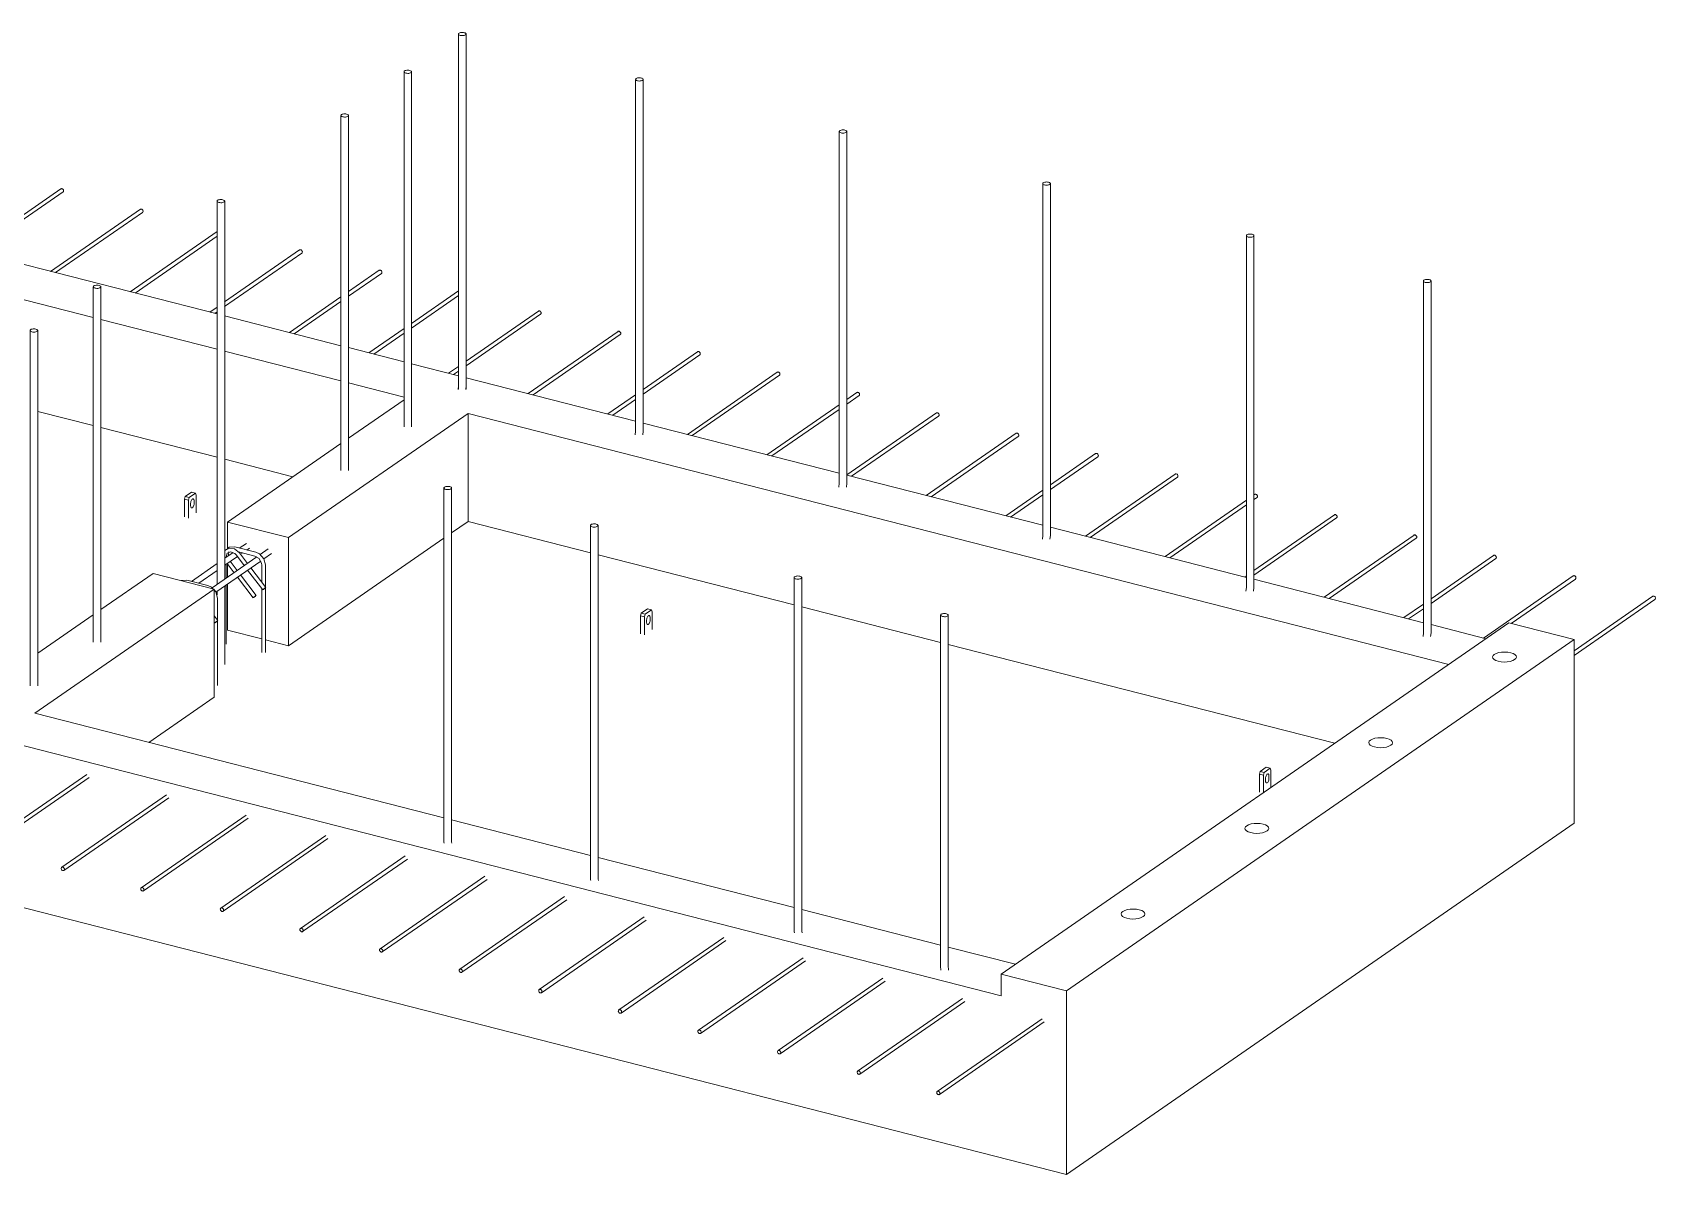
# Model space of a CAD drawing. Header units: millimetres. Extents: x 59546 to 97856, y 2513 to 30499.
# Drawn here: x 94450 to 97856, y 6634 to 9031 of the extents above; entities that cross this region are included whole.
import ezdxf

# ---------------------------------------------------------------- set-up
doc = ezdxf.new("R2010")
doc.units = ezdxf.units.MM
for name, color, linetype, lineweight in [('A-FLOR', 192, 'Continuous', 18), ('A-GENM', 13, 'Continuous', 18), ('S-RBAR', 171, 'Continuous', 18)]:
    doc.layers.add(name, color=color, linetype=linetype, lineweight=lineweight)

# ---------------------------------------------------------------- blocks, each defined once
blk = doc.blocks.new('Rebar Bar - Part 1871424790-V3-3D Ortho')
at = {"layer": 'S-RBAR'}
for p, q in [((-70121.2, 7473.5), (-70341.2, 7321.2)), ((-70336.7, 7314.7), (-70116.6, 7467))]:
    blk.add_line(p, q, dxfattribs=at)
for points in [[(-70341.4, 7321.1, 0), (-70341.9, 7320.5, 0), (-70342.3, 7319.7, 0), (-70342.4, 7318.8, 0)], [(-70342.4, 7318.8, 0), (-70342.3, 7317.9, 0), (-70341.9, 7316.9, 0), (-70341.4, 7316, 0), (-70340.7, 7315.2, 0), (-70339.9, 7314.7, 0), (-70339, 7314.3, 0), (-70338.1, 7314.2, 0), (-70337.3, 7314.4, 0), (-70336.6, 7314.8, 0), (-70336, 7315.4, 0), (-70335.7, 7316.2, 0), (-70335.6, 7317.1, 0)], [(-70335.6, 7317.1, 0), (-70335.7, 7318, 0), (-70336, 7319, 0), (-70336.6, 7319.9, 0), (-70337.3, 7320.7, 0), (-70338.1, 7321.2, 0), (-70339, 7321.6, 0), (-70339.9, 7321.7, 0), (-70340.7, 7321.5, 0), (-70341.4, 7321.1, 0)]]:
    blk.add_polyline3d(points, dxfattribs=at)
blk = doc.blocks.new('Rebar Bar - Part 1871424790-V1-3D Ortho')
at = {"layer": 'S-RBAR'}
for p, q in [((-72292.7, 8029.3), (-72512.7, 7877)), ((-72508.2, 7870.4), (-72288.1, 8022.7))]:
    blk.add_line(p, q, dxfattribs=at)
for points in [[(-72507, 7872.8, 0), (-72507.1, 7873.8, 0), (-72507.5, 7874.8, 0), (-72508, 7875.6, 0), (-72508.7, 7876.4, 0), (-72509.6, 7877, 0), (-72510.4, 7877.3, 0), (-72511.3, 7877.4, 0), (-72512.1, 7877.3, 0), (-72512.9, 7876.9, 0), (-72513.4, 7876.3, 0), (-72513.7, 7875.5, 0), (-72513.9, 7874.6, 0)], [(-72513.9, 7874.6, 0), (-72513.7, 7873.6, 0), (-72513.4, 7872.6, 0), (-72512.9, 7871.8, 0), (-72512.1, 7871, 0), (-72511.3, 7870.4, 0), (-72510.4, 7870.1, 0), (-72509.6, 7870, 0), (-72508.7, 7870.1, 0), (-72508, 7870.5, 0), (-72507.5, 7871.1, 0), (-72507.1, 7871.9, 0), (-72507, 7872.8, 0)]]:
    blk.add_polyline3d(points, dxfattribs=at)
blk = doc.blocks.new('Rebar Bar - Part 1871424790-V4-3D Ortho')
at = {"layer": 'S-RBAR'}
for p, q in [((-68283.7, 7003.3), (-68503.9, 6851)), ((-68499.3, 6844.4), (-68279.2, 6996.7))]:
    blk.add_line(p, q, dxfattribs=at)
for points in [[(-68498.2, 6846.8, 0), (-68498.3, 6847.8, 0), (-68498.6, 6848.8, 0), (-68499.2, 6849.7, 0), (-68499.9, 6850.4, 0), (-68500.7, 6851, 0), (-68501.6, 6851.3, 0), (-68502.5, 6851.4, 0), (-68503.3, 6851.3, 0), (-68504, 6850.9, 0), (-68504.5, 6850.3, 0), (-68504.9, 6849.5, 0), (-68505, 6848.6, 0)], [(-68505, 6848.6, 0), (-68504.9, 6847.6, 0), (-68504.5, 6846.7, 0), (-68504, 6845.8, 0), (-68503.3, 6845, 0), (-68502.5, 6844.4, 0), (-68501.6, 6844.1, 0), (-68500.7, 6844, 0), (-68499.9, 6844.1, 0), (-68499.2, 6844.5, 0), (-68498.6, 6845.1, 0), (-68498.3, 6845.9, 0), (-68498.2, 6846.8, 0)]]:
    blk.add_polyline3d(points, dxfattribs=at)
blk = doc.blocks.new('Rebar Bar - Part 2352736704-431004-3D Ortho')
at = {"layer": 'S-RBAR'}
for p, q in [((-69827, 7916.3), (-69812.3, 7896.9)), ((-69805.7, 7901.5), (-69820.4, 7920.9)), ((-69805.3, 7887.7), (-69772.3, 7844.3)), ((-69766, 7849.2), (-69798.7, 7892.3))]:
    blk.add_line(p, q, dxfattribs=at)
for points in [[(-69771.2, 7845.3, 0), (-69771.8, 7844.8, 0), (-69772.1, 7844.5, 0), (-69772.3, 7844.3, 0), (-69772.3, 7844.3, 0)], [(-69766, 7849.1, 0), (-69766, 7849.1, 0), (-69766.3, 7849, 0), (-69766.7, 7848.7, 0), (-69767.3, 7848.2, 0), (-69768.1, 7847.7, 0), (-69768.9, 7847.1, 0), (-69769.7, 7846.5, 0), (-69770.5, 7845.9, 0), (-69771.2, 7845.3, 0)], [(-69770.9, 7845.2, 0), (-69770.2, 7845.8, 0), (-69769.4, 7846.4, 0), (-69768.5, 7847, 0), (-69767.8, 7847.6, 0)]]:
    blk.add_polyline3d(points, dxfattribs=at)
blk = doc.blocks.new('Rebar Bar - Part 3575411732-431004-3D Ortho')
at = {"layer": 'S-RBAR'}
for points in [[(-69811, 7950.9, 0), (-69822.6, 7950.3, 0), (-69825.8, 7947.4, 0)], [(-69825, 7931.7, 0), (-69823.2, 7940, 0), (-69822.5, 7940.4, 0)]]:
    blk.add_polyline3d(points, dxfattribs=at)
blk = doc.blocks.new('Rebar Bar - Part 1070054846-431004-3D Ortho')
at = {"layer": 'S-RBAR'}
for p, q in [((-69766.6, 7939.6), (-69811, 7950.9)), ((-69803.3, 7940.7), (-69768.6, 7931.8))]:
    blk.add_line(p, q, dxfattribs=at)
blk = doc.blocks.new('Rebar Bar - Part 2227165887-431004-3D Ortho')
at = {"layer": 'S-RBAR'}
for points in [[(-69746.5, 7913.2, 0), (-69750, 7926, 0), (-69759.2, 7936.2, 0), (-69766.6, 7939.6, 0)], [(-69768.6, 7931.8, 0), (-69759.9, 7926.3, 0), (-69754.9, 7916.5, 0), (-69754.5, 7913.2, 0)]]:
    blk.add_polyline3d(points, dxfattribs=at)
blk = doc.blocks.new('Rebar Bar - Part 360578841-431004-3D Ortho')
at = {"layer": 'S-RBAR'}
for p, q in [((-69754.5, 7913.2), (-69754.5, 7877)), ((-69746.5, 7866.4), (-69746.5, 7913.2)), ((-69754.5, 7863.9), (-69754.5, 7729.6)), ((-69746.5, 7729.6), (-69746.5, 7865.4))]:
    blk.add_line(p, q, dxfattribs=at)
blk = doc.blocks.new('Rebar Bar - Part 360578841-V5-3D Ortho')
at = {"layer": 'S-RBAR'}
for p, q in [((-69829.3, 7928.8), (-69829.3, 7930.4)), ((-69829.3, 7885.2), (-69829.3, 7914.3)), ((-69829.3, 7746.9), (-69829.3, 7870.7))]:
    blk.add_line(p, q, dxfattribs=at)
blk = doc.blocks.new('Rebar Bar - Part 3575411732-V6-3D Ortho')
at = {"layer": 'S-RBAR'}
for points in [[(-69800.9, 7938.2, 0), (-69811.4, 7946.7, 0), (-69823.2, 7948.5, 0), (-69831.7, 7943.6, 0)], [(-69829.3, 7930.4, 0), (-69826.6, 7938.1, 0), (-69819.8, 7940.7, 0), (-69811, 7937.2, 0), (-69807.3, 7933.4, 0)]]:
    blk.add_polyline3d(points, dxfattribs=at)
blk = doc.blocks.new('Rebar Bar - Part 766981352-431004-3D Ortho')
at = {"layer": 'S-RBAR'}
for p, q in [((-69784.3, 7916.3), (-69800.9, 7938.2)), ((-69807.3, 7933.4), (-69790.9, 7911.7)), ((-69783.9, 7902.5), (-69752.3, 7860.9)), ((-69745.9, 7865.8), (-69777.3, 7907.1))]:
    blk.add_line(p, q, dxfattribs=at)
for points in [[(-69751.2, 7861.9, 0), (-69751.8, 7861.4, 0), (-69752.1, 7861.1, 0), (-69752.3, 7860.9, 0), (-69752.3, 7860.9, 0)], [(-69746, 7865.7, 0), (-69746, 7865.7, 0), (-69746.3, 7865.6, 0), (-69746.7, 7865.3, 0), (-69747.3, 7864.8, 0), (-69748.1, 7864.3, 0), (-69748.9, 7863.7, 0), (-69749.7, 7863.1, 0), (-69750.5, 7862.5, 0), (-69751.2, 7861.9, 0)], [(-69750.9, 7861.8, 0), (-69750.2, 7862.4, 0), (-69749.4, 7863, 0), (-69748.5, 7863.6, 0), (-69747.7, 7864.2, 0)]]:
    blk.add_polyline3d(points, dxfattribs=at)
blk = doc.blocks.new('Rebar Bar - Part 3575411732-V7-3D Ortho')
at = {"layer": 'S-RBAR'}
blk.add_line((-69911.6, 7881.3), (-69923.2, 7880.7), dxfattribs=at)
blk = doc.blocks.new('Rebar Bar - Part 1070054846-V8-3D Ortho')
at = {"layer": 'S-RBAR'}
blk.add_line((-69867.2, 7870), (-69911.6, 7881.3), dxfattribs=at)
blk = doc.blocks.new('Rebar Bar - Part 2227165887-V9-3D Ortho')
at = {"layer": 'S-RBAR'}
for points in [[(-69856.7, 7863.3, 0), (-69859.8, 7866.6, 0), (-69867.2, 7870, 0)], [(-69847.1, 7843.6, 0), (-69850.5, 7856.4, 0), (-69853.7, 7859.9, 0)]]:
    blk.add_polyline3d(points, dxfattribs=at)
blk = doc.blocks.new('Rebar Bar - Part 360578841-V10-3D Ortho')
at = {"layer": 'S-RBAR'}
for p, q in [((-69847.1, 7796.8), (-69847.1, 7843.6)), ((-69847.1, 7660), (-69847.1, 7795.8))]:
    blk.add_line(p, q, dxfattribs=at)
blk = doc.blocks.new('Rebar Bar - Part 766981352-V11-3D Ortho')
at = {"layer": 'S-RBAR'}
for p, q in [((-69846.5, 7796.2), (-69854, 7806)), ((-69854, 7792.7), (-69852.9, 7791.3))]:
    blk.add_line(p, q, dxfattribs=at)
for points in [[(-69851.8, 7792.3, 0), (-69852.3, 7791.8, 0), (-69852.7, 7791.5, 0), (-69852.9, 7791.3, 0), (-69852.9, 7791.3, 0)], [(-69846.5, 7796.1, 0), (-69846.6, 7796.1, 0), (-69846.8, 7796, 0), (-69847.3, 7795.7, 0), (-69847.9, 7795.2, 0), (-69848.6, 7794.7, 0), (-69849.5, 7794.1, 0), (-69850.3, 7793.5, 0), (-69851.1, 7792.9, 0), (-69851.8, 7792.3, 0)], [(-69851.5, 7792.2, 0), (-69850.8, 7792.8, 0), (-69849.9, 7793.4, 0), (-69849.1, 7794, 0), (-69848.3, 7794.6, 0)]]:
    blk.add_polyline3d(points, dxfattribs=at)
blk = doc.blocks.new('Rebar Bar - Part 3660531219-431004-3D Ortho')
at = {"layer": 'S-RBAR'}
for p, q in [((-70107.9, 8496.9), (-70107.9, 7751.4)), ((-70091.9, 7751.4), (-70091.9, 8496.9))]:
    blk.add_line(p, q, dxfattribs=at)
for points in [[(-70095.8, 8499.8, 0), (-70097.7, 8500.1, 0), (-70099.7, 8500.3, 0), (-70101.8, 8500.2, 0), (-70103.8, 8499.9, 0), (-70105.4, 8499.4, 0), (-70106.7, 8498.7, 0), (-70107.6, 8497.9, 0), (-70107.9, 8497, 0), (-70107.7, 8496.1, 0), (-70106.9, 8495.3, 0), (-70105.7, 8494.6, 0), (-70104.1, 8494, 0)], [(-70104.1, 8494, 0), (-70102.2, 8493.7, 0), (-70100.1, 8493.6, 0), (-70098, 8493.6, 0), (-70096.1, 8494, 0), (-70094.4, 8494.5, 0), (-70093.1, 8495.2, 0), (-70092.2, 8496, 0), (-70091.9, 8496.8, 0), (-70092.1, 8497.7, 0), (-70092.9, 8498.5, 0), (-70094.1, 8499.2, 0), (-70095.8, 8499.8, 0)]]:
    blk.add_polyline3d(points, dxfattribs=at)
blk = doc.blocks.new('Rebar Bar - Part 3635738315-431004-3D Ortho')
at = {"layer": 'S-RBAR'}
for p, q in [((-70240.4, 8405.2), (-70240.4, 7659.7)), ((-70224.4, 7659.7), (-70224.4, 8405.2))]:
    blk.add_line(p, q, dxfattribs=at)
for points in [[(-70228.3, 8408.1, 0), (-70230.2, 8408.5, 0), (-70232.2, 8408.6, 0), (-70234.3, 8408.5, 0), (-70236.2, 8408.2, 0), (-70237.9, 8407.7, 0), (-70239.2, 8407, 0), (-70240.1, 8406.2, 0), (-70240.4, 8405.3, 0), (-70240.2, 8404.4, 0), (-70239.4, 8403.6, 0), (-70238.2, 8402.9, 0), (-70236.6, 8402.3, 0)], [(-70236.6, 8402.3, 0), (-70234.7, 8402, 0), (-70232.6, 8401.9, 0), (-70230.5, 8402, 0), (-70228.6, 8402.3, 0), (-70226.9, 8402.8, 0), (-70225.6, 8403.5, 0), (-70224.7, 8404.3, 0), (-70224.4, 8405.1, 0), (-70224.6, 8406, 0), (-70225.4, 8406.8, 0), (-70226.6, 8407.5, 0), (-70228.3, 8408.1, 0)]]:
    blk.add_polyline3d(points, dxfattribs=at)
blk = doc.blocks.new('Rebar Bar - Part 3635738315-V12-3D Ortho')
at = {"layer": 'S-RBAR'}
for p, q in [((-69848.1, 8676.7), (-69848.1, 7872.1)), ((-69832.1, 7883.2), (-69832.1, 8676.7)), ((-69832.1, 7704.4), (-69832.1, 7868.8)), ((-69848.1, 7857.7), (-69848.1, 7850.2))]:
    blk.add_line(p, q, dxfattribs=at)
for points in [[(-69836, 8679.6, 0), (-69837.9, 8679.9, 0), (-69839.9, 8680.1, 0), (-69842, 8680, 0), (-69844, 8679.7, 0), (-69845.6, 8679.1, 0), (-69847, 8678.5, 0), (-69847.8, 8677.7, 0), (-69848.1, 8676.8, 0), (-69847.9, 8675.9, 0), (-69847.1, 8675.1, 0), (-69845.9, 8674.4, 0), (-69844.3, 8673.8, 0)], [(-69844.3, 8673.8, 0), (-69842.4, 8673.5, 0), (-69840.3, 8673.3, 0), (-69838.2, 8673.4, 0), (-69836.3, 8673.8, 0), (-69834.6, 8674.3, 0), (-69833.3, 8675, 0), (-69832.4, 8675.8, 0), (-69832.1, 8676.6, 0), (-69832.3, 8677.5, 0), (-69833.1, 8678.3, 0), (-69834.3, 8679, 0), (-69836, 8679.6, 0)]]:
    blk.add_polyline3d(points, dxfattribs=at)
blk = doc.blocks.new('Rebar Bar - Part 3660531219-V13-3D Ortho')
at = {"layer": 'S-RBAR'}
for p, q in [((-69341.5, 9027.3), (-69341.5, 8281.8)), ((-69325.5, 8281.8), (-69325.5, 9027.3))]:
    blk.add_line(p, q, dxfattribs=at)
for points in [[(-69329.4, 9030.2, 0), (-69331.3, 9030.6, 0), (-69333.3, 9030.7, 0), (-69335.4, 9030.6, 0), (-69337.4, 9030.3, 0), (-69339, 9029.8, 0), (-69340.3, 9029.1, 0), (-69341.2, 9028.3, 0), (-69341.5, 9027.4, 0), (-69341.3, 9026.5, 0), (-69340.5, 9025.7, 0), (-69339.3, 9025, 0), (-69337.7, 9024.4, 0)], [(-69326.7, 9025.6, 0), (-69325.8, 9026.4, 0), (-69325.5, 9027.2, 0), (-69325.7, 9028.1, 0), (-69326.5, 9028.9, 0), (-69327.7, 9029.7, 0), (-69329.4, 9030.2, 0)], [(-69337.7, 9024.4, 0), (-69335.8, 9024.1, 0), (-69333.7, 9024, 0), (-69331.6, 9024.1, 0), (-69329.7, 9024.4, 0), (-69328, 9024.9, 0), (-69326.7, 9025.6, 0)]]:
    blk.add_polyline3d(points, dxfattribs=at)
blk = doc.blocks.new('RR spread anchor face based - RR-SA-2_5-150-614724-3D Ortho')
at = {"layer": 'A-GENM'}
for p, q in [((-69916.4, 8051.3), (-69915.1, 8056.7)), ((-69916.4, 8013.8), (-69916.4, 8051.3)), ((-69907.8, 8049.1), (-69916.4, 8051.3)), ((-69915.1, 8056.7), (-69902.1, 8065.7)), ((-69906.5, 8054.6), (-69915.1, 8056.7)), ((-69906.5, 8054.6), (-69907.8, 8049.1)), ((-69907.8, 8049.1), (-69907.8, 8011.6)), ((-69893.5, 8063.6), (-69906.5, 8054.6)), ((-69903.7, 8037), (-69903.7, 8042.5)), ((-69893.5, 8063.6), (-69902.1, 8065.7)), ((-69896.4, 8047.5), (-69896.4, 8042.1)), ((-69892.2, 8059.9), (-69893.5, 8063.6)), ((-69892.2, 8022.4), (-69892.2, 8059.9))]:
    blk.add_line(p, q, dxfattribs=at)
for points in [[(-69903.7, 8042.5, 0), (-69903.5, 8044.2, 0), (-69903.2, 8046, 0), (-69902.6, 8047.7, 0), (-69901.8, 8049.2, 0), (-69901, 8050.5, 0), (-69900, 8051.3, 0), (-69899.1, 8051.8, 0), (-69898.2, 8051.8, 0), (-69897.5, 8051.3, 0), (-69896.9, 8050.4, 0), (-69896.5, 8049.1, 0), (-69896.4, 8047.5, 0)], [(-69896.4, 8042.1, 0), (-69896.5, 8040.3, 0), (-69896.9, 8038.6, 0), (-69897.5, 8036.8, 0), (-69898.2, 8035.3, 0), (-69899.1, 8034.1, 0), (-69900, 8033.2, 0), (-69901, 8032.8, 0), (-69901.8, 8032.8, 0), (-69902.6, 8033.3, 0), (-69903.2, 8034.2, 0), (-69903.5, 8035.5, 0), (-69903.7, 8037, 0)]]:
    blk.add_polyline3d(points, dxfattribs=at)
blk = doc.blocks.new('RR spread anchor face based - RR-SA-2_5-150-V15-3D Ortho')
at = {"layer": 'A-GENM'}
for p, q in [((-67660.7, 7474), (-67659.4, 7479.5)), ((-67660.7, 7436.5), (-67660.7, 7474)), ((-67652.2, 7471.8), (-67660.7, 7474)), ((-67659.4, 7479.5), (-67646.4, 7488.4)), ((-67650.9, 7477.3), (-67659.4, 7479.5)), ((-67650.9, 7477.3), (-67652.2, 7471.8)), ((-67652.2, 7471.8), (-67652.2, 7435.1)), ((-67637.9, 7486.3), (-67650.9, 7477.3)), ((-67648, 7459.7), (-67648, 7465.2)), ((-67637.9, 7486.3), (-67646.4, 7488.4)), ((-67640.7, 7470.2), (-67640.7, 7464.8)), ((-67636.6, 7482.6), (-67637.9, 7486.3)), ((-67636.6, 7445.9), (-67636.6, 7482.6))]:
    blk.add_line(p, q, dxfattribs=at)
for points in [[(-67648, 7465.2, 0), (-67647.9, 7466.9, 0), (-67647.5, 7468.7, 0), (-67646.9, 7470.4, 0), (-67646.2, 7471.9, 0), (-67645.3, 7473.2, 0), (-67644.4, 7474.1, 0), (-67643.4, 7474.5, 0), (-67642.5, 7474.5, 0), (-67641.8, 7474, 0), (-67641.2, 7473.1, 0), (-67640.8, 7471.8, 0), (-67640.7, 7470.2, 0)], [(-67640.7, 7464.8, 0), (-67640.8, 7463, 0), (-67641.2, 7461.3, 0), (-67641.8, 7459.5, 0), (-67642.5, 7458, 0), (-67643.4, 7456.8, 0), (-67644.4, 7455.9, 0), (-67645.3, 7455.5, 0), (-67646.2, 7455.5, 0), (-67646.9, 7456, 0), (-67647.5, 7456.9, 0), (-67647.9, 7458.2, 0), (-67648, 7459.7, 0)]]:
    blk.add_polyline3d(points, dxfattribs=at)
blk = doc.blocks.new('Rebar Bar - Part 4101040190-431004-3D Ortho')
at = {"layer": 'S-RBAR'}
for p, q in [((-69814.1, 7939.4), (-69832.1, 7927)), ((-69786.6, 7958.4), (-69801.4, 7948.3)), ((-69798.9, 7935.4), (-69794.3, 7938.6)), ((-69785.9, 7944.4), (-69779.8, 7948.6)), ((-69848.1, 7915.9), (-69901.9, 7878.7)), ((-69832.1, 7912.4), (-69805.4, 7930.9)), ((-69886.4, 7874.8), (-69848.1, 7901.3))]:
    blk.add_line(p, q, dxfattribs=at)
blk = doc.blocks.new('Rebar Bar - Part 4101040190-V16-3D Ortho')
at = {"layer": 'S-RBAR'}
for p, q in [((-69740.6, 7946.7), (-69757.7, 7934.9)), ((-69749.9, 7925.6), (-69733.8, 7936.8)), ((-69764.6, 7930.1), (-69858.2, 7865.3)), ((-69850.5, 7856), (-69756, 7921.4))]:
    blk.add_line(p, q, dxfattribs=at)
blk = doc.blocks.new('Rebar Bar - Part 1871424790-V22-3D Ortho')
at = {"layer": 'S-RBAR'}
for p, q in [((-70175.9, 8702.5), (-70308.1, 8611)), ((-70308.1, 8601.3), (-70171.4, 8695.9)), ((-70324.1, 8599.9), (-70364.5, 8572)), ((-70354.2, 8569.3), (-70324.1, 8590.2))]:
    blk.add_line(p, q, dxfattribs=at)
for points in [[(-70176.1, 8702.4, 0), (-70175.4, 8702.7, 0), (-70174.5, 8702.9, 0), (-70173.7, 8702.8, 0), (-70172.8, 8702.4, 0), (-70172, 8701.9, 0), (-70171.2, 8701.1, 0), (-70170.7, 8700.2, 0), (-70170.4, 8699.3, 0), (-70170.2, 8698.3, 0)], [(-70170.2, 8698.3, 0), (-70170.4, 8697.4, 0), (-70170.7, 8696.6, 0), (-70171.2, 8696, 0), (-70171.4, 8695.9, 0)]]:
    blk.add_polyline3d(points, dxfattribs=at)
blk = doc.blocks.new('Rebar Bar - Part 1871424790-V20-3D Ortho')
at = {"layer": 'S-RBAR'}
for p, q in [((-70677, 8830.7), (-70865.6, 8700.2)), ((-70855.3, 8697.6), (-70672.5, 8824.1))]:
    blk.add_line(p, q, dxfattribs=at)
for points in [[(-70677.2, 8830.6, 0), (-70676.5, 8831, 0), (-70675.7, 8831.1, 0), (-70674.8, 8831, 0), (-70673.9, 8830.7, 0), (-70673.1, 8830.1, 0), (-70672.4, 8829.4, 0), (-70671.8, 8828.5, 0), (-70671.5, 8827.5, 0), (-70671.3, 8826.5, 0)], [(-70671.3, 8826.5, 0), (-70671.5, 8825.6, 0), (-70671.8, 8824.8, 0), (-70672.4, 8824.2, 0), (-70672.5, 8824.1, 0)]]:
    blk.add_polyline3d(points, dxfattribs=at)
blk = doc.blocks.new('Rebar Bar - Part 1871424790-V23-3D Ortho')
at = {"layer": 'S-RBAR'}
for p, q in [((-69848.1, 8612.6), (-70030.4, 8486.5)), ((-70020.1, 8483.8), (-69848.1, 8602.9))]:
    blk.add_line(p, q, dxfattribs=at)
blk = doc.blocks.new('Rebar Bar - Part 1871424790-V24-3D Ortho')
at = {"layer": 'S-RBAR'}
for p, q in [((-69674.8, 8574.2), (-69832.2, 8465.3)), ((-69832.2, 8455.6), (-69670.3, 8567.6)), ((-69848.1, 8454.3), (-69863.4, 8443.7)), ((-69853.1, 8441.1), (-69848.1, 8444.5))]:
    blk.add_line(p, q, dxfattribs=at)
for points in [[(-69675, 8574.1, 0), (-69674.3, 8574.5, 0), (-69673.4, 8574.7, 0), (-69672.6, 8574.5, 0), (-69671.7, 8574.2, 0), (-69670.8, 8573.6, 0), (-69670.1, 8572.9, 0), (-69669.6, 8572, 0), (-69669.3, 8571, 0), (-69669.1, 8570, 0)], [(-69669.1, 8570, 0), (-69669.3, 8569.1, 0), (-69669.6, 8568.3, 0), (-69670.1, 8567.7, 0), (-69670.3, 8567.6, 0)]]:
    blk.add_polyline3d(points, dxfattribs=at)
blk = doc.blocks.new('Rebar Bar - Part 1871424790-V25-3D Ortho')
at = {"layer": 'S-RBAR'}
for p, q in [((-69507.8, 8531.5), (-69572.5, 8486.7)), ((-69572.5, 8477), (-69503.2, 8524.9)), ((-69588.1, 8475.9), (-69696.3, 8401)), ((-69686.1, 8398.3), (-69588.1, 8466.1))]:
    blk.add_line(p, q, dxfattribs=at)
for points in [[(-69507.9, 8531.4, 0), (-69507.2, 8531.7, 0), (-69506.4, 8531.9, 0), (-69505.5, 8531.8, 0), (-69504.6, 8531.4, 0), (-69503.8, 8530.9, 0), (-69503.1, 8530.1, 0), (-69502.6, 8529.2, 0), (-69502.2, 8528.3, 0), (-69502.1, 8527.3, 0)], [(-69502.1, 8527.3, 0), (-69502.2, 8526.4, 0), (-69502.6, 8525.6, 0), (-69503.1, 8525, 0), (-69503.2, 8524.9, 0)]]:
    blk.add_polyline3d(points, dxfattribs=at)
blk = doc.blocks.new('Rebar Bar - Part 1871424790-V26-3D Ortho')
at = {"layer": 'S-RBAR'}
for p, q in [((-69341.4, 8488.2), (-69439.8, 8420.1)), ((-69439.8, 8410.4), (-69341.5, 8478.5)), ((-69455.6, 8409.2), (-69529.3, 8358.2)), ((-69519, 8355.6), (-69455.6, 8399.5))]:
    blk.add_line(p, q, dxfattribs=at)
blk = doc.blocks.new('Rebar Bar - Part 1871424790-V27-3D Ortho')
at = {"layer": 'S-RBAR'}
for p, q in [((-69173.7, 8446), (-69325.5, 8340.9)), ((-69325.5, 8331.2), (-69169.2, 8439.4)), ((-69341.5, 8329.8), (-69362.3, 8315.5)), ((-69352, 8312.8), (-69341.5, 8320.1))]:
    blk.add_line(p, q, dxfattribs=at)
for points in [[(-69173.9, 8445.9, 0), (-69173.2, 8446.2, 0), (-69172.3, 8446.4, 0), (-69171.4, 8446.3, 0), (-69170.6, 8445.9, 0), (-69169.7, 8445.4, 0), (-69169, 8444.6, 0), (-69168.5, 8443.7, 0), (-69168.1, 8442.8, 0), (-69168, 8441.8, 0)], [(-69168, 8441.8, 0), (-69168.1, 8440.9, 0), (-69168.5, 8440.1, 0), (-69169, 8439.5, 0), (-69169.2, 8439.4, 0)]]:
    blk.add_polyline3d(points, dxfattribs=at)
blk = doc.blocks.new('Rebar Bar - Part 1871424790-V28-3D Ortho')
at = {"layer": 'S-RBAR'}
for p, q in [((-68839.7, 8360.5), (-68953.8, 8281.4)), ((-68953.8, 8271.7), (-68835.1, 8353.9)), ((-68969.8, 8270.4), (-69028.2, 8230)), ((-69017.9, 8227.3), (-68969.8, 8260.6))]:
    blk.add_line(p, q, dxfattribs=at)
for points in [[(-68839.8, 8360.4, 0), (-68839.1, 8360.8, 0), (-68838.3, 8360.9, 0), (-68837.4, 8360.8, 0), (-68836.5, 8360.4, 0), (-68835.7, 8359.9, 0), (-68835, 8359.1, 0), (-68834.4, 8358.2, 0), (-68834.1, 8357.3, 0), (-68834, 8356.3, 0)], [(-68834, 8356.3, 0), (-68834.1, 8355.4, 0), (-68834.4, 8354.6, 0), (-68835, 8354, 0), (-68835.1, 8353.9, 0)]]:
    blk.add_polyline3d(points, dxfattribs=at)
blk = doc.blocks.new('Rebar Bar - Part 1871424790-V29-3D Ortho')
at = {"layer": 'S-RBAR'}
for p, q in [((-68542.6, 8249.4), (-68694.1, 8144.5)), ((-68505.6, 8275), (-68526.6, 8260.4)), ((-68526.6, 8250.7), (-68501, 8268.4)), ((-68683.9, 8141.8), (-68542.6, 8239.6))]:
    blk.add_line(p, q, dxfattribs=at)
for points in [[(-68505.7, 8274.9, 0), (-68505, 8275.3, 0), (-68504.2, 8275.4, 0), (-68503.3, 8275.3, 0), (-68502.4, 8275, 0), (-68501.6, 8274.4, 0), (-68500.9, 8273.6, 0), (-68500.3, 8272.7, 0), (-68500, 8271.8, 0), (-68499.9, 8270.8, 0)], [(-68499.9, 8270.8, 0), (-68500, 8269.9, 0), (-68500.3, 8269.1, 0), (-68500.9, 8268.5, 0), (-68501, 8268.4, 0)]]:
    blk.add_polyline3d(points, dxfattribs=at)
blk = doc.blocks.new('Rebar Bar - Part 1871424790-V30-3D Ortho')
at = {"layer": 'S-RBAR'}
for p, q in [((-68338.5, 8232.2), (-68526.6, 8102)), ((-68516.8, 8099.1), (-68334, 8225.6))]:
    blk.add_line(p, q, dxfattribs=at)
for points in [[(-68338.7, 8232.1, 0), (-68338, 8232.5, 0), (-68337.2, 8232.7, 0), (-68336.3, 8232.6, 0), (-68335.4, 8232.2, 0), (-68334.6, 8231.6, 0), (-68333.9, 8230.9, 0), (-68333.3, 8230, 0), (-68333, 8229, 0), (-68332.9, 8228, 0)], [(-68332.9, 8228, 0), (-68333, 8227.1, 0), (-68333.3, 8226.4, 0), (-68333.9, 8225.7, 0), (-68334, 8225.6, 0)]]:
    blk.add_polyline3d(points, dxfattribs=at)
blk = doc.blocks.new('Rebar Bar - Part 1871424790-V31-3D Ortho')
at = {"layer": 'S-RBAR'}
for p, q in [((-68004.5, 8146.7), (-68099.4, 8081)), ((-68099.4, 8071.3), (-67999.9, 8140.1)), ((-68115.4, 8070), (-68193, 8016.2)), ((-68182.8, 8013.6), (-68115.4, 8060.2))]:
    blk.add_line(p, q, dxfattribs=at)
for points in [[(-68004.6, 8146.6, 0), (-68003.9, 8147, 0), (-68003.1, 8147.2, 0), (-68002.2, 8147.1, 0), (-68001.3, 8146.7, 0), (-68000.5, 8146.1, 0), (-67999.8, 8145.4, 0), (-67999.2, 8144.5, 0), (-67998.9, 8143.5, 0), (-67998.8, 8142.5, 0)], [(-67998.8, 8142.5, 0), (-67998.9, 8141.6, 0), (-67999.2, 8140.9, 0), (-67999.8, 8140.2, 0), (-67999.9, 8140.1, 0)]]:
    blk.add_polyline3d(points, dxfattribs=at)
blk = doc.blocks.new('Rebar Bar - Part 1871424790-V32-3D Ortho')
at = {"layer": 'S-RBAR'}
for p, q in [((-67688.2, 8048.9), (-67858.9, 7930.7)), ((-67848.7, 7928.1), (-67688.2, 8039.2)), ((-67670.4, 8061.2), (-67672.2, 8060)), ((-67672.2, 8050.2), (-67665.8, 8054.6))]:
    blk.add_line(p, q, dxfattribs=at)
for points in [[(-67670.5, 8061.1, 0), (-67669.8, 8061.5, 0), (-67669, 8061.7, 0), (-67668.1, 8061.6, 0), (-67667.2, 8061.2, 0), (-67666.4, 8060.6, 0), (-67665.7, 8059.9, 0), (-67665.2, 8059, 0), (-67664.8, 8058, 0), (-67664.7, 8057, 0)], [(-67664.7, 8057, 0), (-67664.8, 8056.1, 0), (-67665.2, 8055.4, 0), (-67665.7, 8054.7, 0), (-67665.8, 8054.6, 0)]]:
    blk.add_polyline3d(points, dxfattribs=at)
blk = doc.blocks.new('Rebar Bar - Part 1871424790-V33-3D Ortho')
at = {"layer": 'S-RBAR'}
for p, q in [((-67503.4, 8018.5), (-67672.2, 7901.6)), ((-67672.2, 7891.9), (-67498.8, 8011.9)), ((-67688.2, 7890.5), (-67691.9, 7888))]:
    blk.add_line(p, q, dxfattribs=at)
for points in [[(-67503.5, 8018.4, 0), (-67502.8, 8018.8, 0), (-67502, 8018.9, 0), (-67501.1, 8018.8, 0), (-67500.2, 8018.5, 0), (-67499.4, 8017.9, 0), (-67498.7, 8017.1, 0), (-67498.1, 8016.2, 0), (-67497.8, 8015.3, 0), (-67497.7, 8014.3, 0)], [(-67497.7, 8014.3, 0), (-67497.8, 8013.4, 0), (-67498.1, 8012.6, 0), (-67498.7, 8012, 0), (-67498.8, 8011.9, 0)]]:
    blk.add_polyline3d(points, dxfattribs=at)
blk = doc.blocks.new('Rebar Bar - Part 1871424790-V34-3D Ortho')
at = {"layer": 'S-RBAR'}
for p, q in [((-67169.3, 7933), (-67300.5, 7842.1)), ((-67300.5, 7832.4), (-67164.7, 7926.4)), ((-67316.5, 7831.1), (-67357.8, 7802.5)), ((-67347.6, 7799.9), (-67316.5, 7821.3))]:
    blk.add_line(p, q, dxfattribs=at)
for points in [[(-67169.4, 7932.9, 0), (-67168.7, 7933.3, 0), (-67167.9, 7933.4, 0), (-67167, 7933.3, 0), (-67166.1, 7933, 0), (-67165.3, 7932.4, 0), (-67164.6, 7931.6, 0), (-67164.1, 7930.7, 0), (-67163.7, 7929.8, 0), (-67163.6, 7928.8, 0)], [(-67163.6, 7928.8, 0), (-67163.7, 7927.9, 0), (-67164.1, 7927.1, 0), (-67164.6, 7926.5, 0), (-67164.7, 7926.4, 0)]]:
    blk.add_polyline3d(points, dxfattribs=at)
blk = doc.blocks.new('Rebar Bar - Part 1871424790-V35-3D Ortho')
at = {"layer": 'S-RBAR'}
for p, q in [((-67002.3, 7890.2), (-67190.8, 7759.7)), ((-67132.7, 7790.2), (-66997.7, 7883.6))]:
    blk.add_line(p, q, dxfattribs=at)
for points in [[(-67002.4, 7890.1, 0), (-67001.7, 7890.5, 0), (-67000.9, 7890.7, 0), (-67000, 7890.6, 0), (-66999.1, 7890.2, 0), (-66998.3, 7889.6, 0), (-66997.6, 7888.9, 0), (-66997, 7888, 0), (-66996.7, 7887, 0), (-66996.6, 7886.1, 0)], [(-66996.6, 7886.1, 0), (-66996.7, 7885.1, 0), (-66997, 7884.4, 0), (-66997.6, 7883.7, 0), (-66997.7, 7883.6, 0)]]:
    blk.add_polyline3d(points, dxfattribs=at)
blk = doc.blocks.new('Rebar Bar - Part 1871424790-V36-3D Ortho')
at = {"layer": 'S-RBAR'}
for p, q in [((-66835.2, 7847.5), (-67000.6, 7733)), ((-67000.6, 7723.3), (-66830.7, 7840.9))]:
    blk.add_line(p, q, dxfattribs=at)
for points in [[(-66835.4, 7847.4, 0), (-66834.7, 7847.8, 0), (-66833.8, 7847.9, 0), (-66832.9, 7847.8, 0), (-66832.1, 7847.5, 0), (-66831.2, 7846.9, 0), (-66830.5, 7846.1, 0), (-66830, 7845.2, 0), (-66829.6, 7844.3, 0), (-66829.5, 7843.3, 0)], [(-66829.5, 7843.3, 0), (-66829.6, 7842.4, 0), (-66830, 7841.6, 0), (-66830.5, 7841, 0), (-66830.7, 7840.9, 0)]]:
    blk.add_polyline3d(points, dxfattribs=at)
blk = doc.blocks.new('Rebar Bar - Part 3681399347-V44-3D Ortho')
at = {"layer": 'S-RBAR'}
for p, q in [((-72294.2, 8822.5), (-72294.2, 8084.2)), ((-72278.2, 8084.2), (-72278.2, 8822.5))]:
    blk.add_line(p, q, dxfattribs=at)
for points in [[(-72282.1, 8825.4, 0), (-72284, 8825.7, 0), (-72286.1, 8825.9, 0), (-72288.1, 8825.8, 0), (-72290.1, 8825.5, 0), (-72291.8, 8824.9, 0), (-72293.1, 8824.3, 0), (-72293.9, 8823.5, 0), (-72294.2, 8822.6, 0), (-72294, 8821.7, 0), (-72293.3, 8820.9, 0), (-72292, 8820.2, 0), (-72290.4, 8819.6, 0)], [(-72290.4, 8819.6, 0), (-72288.5, 8819.3, 0), (-72286.4, 8819.1, 0), (-72284.3, 8819.2, 0), (-72282.4, 8819.6, 0), (-72280.7, 8820.1, 0), (-72279.4, 8820.8, 0), (-72278.6, 8821.6, 0), (-72278.2, 8822.4, 0), (-72278.5, 8823.3, 0), (-72279.2, 8824.1, 0), (-72280.4, 8824.8, 0), (-72282.1, 8825.4, 0)]]:
    blk.add_polyline3d(points, dxfattribs=at)
blk = doc.blocks.new('Rebar Bar - Part 878712912-431004-3D Ortho')
at = {"layer": 'S-RBAR'}
for points in [[(-71964.6, 7992.8, 0), (-71965.1, 7994.7, 0), (-71965.3, 8000, 0)], [(-71948.5, 7993, 0), (-71949.1, 7995.9, 0), (-71949.3, 8000, 0)]]:
    blk.add_polyline3d(points, dxfattribs=at)
blk = doc.blocks.new('Rebar Bar - Part 3681399347-V47-3D Ortho')
at = {"layer": 'S-RBAR'}
for p, q in [((-69064.5, 7995.9), (-69064.5, 7257.6)), ((-69048.5, 7257.6), (-69048.5, 7995.9))]:
    blk.add_line(p, q, dxfattribs=at)
for points in [[(-69052.4, 7998.8, 0), (-69054.3, 7999.2, 0), (-69056.3, 7999.3, 0), (-69058.4, 7999.2, 0), (-69060.4, 7998.9, 0), (-69062.1, 7998.4, 0), (-69063.4, 7997.7, 0), (-69064.2, 7996.9, 0), (-69064.5, 7996, 0), (-69064.3, 7995.1, 0), (-69063.5, 7994.3, 0), (-69062.3, 7993.6, 0), (-69060.7, 7993.1, 0)], [(-69060.7, 7993.1, 0), (-69058.8, 7992.7, 0), (-69056.7, 7992.6, 0), (-69054.6, 7992.7, 0), (-69052.7, 7993, 0), (-69051, 7993.5, 0), (-69049.7, 7994.2, 0), (-69048.8, 7995, 0), (-69048.5, 7995.9, 0), (-69048.8, 7996.7, 0), (-69049.5, 7997.5, 0), (-69050.7, 7998.3, 0), (-69052.4, 7998.8, 0)]]:
    blk.add_polyline3d(points, dxfattribs=at)
blk = doc.blocks.new('Rebar Bar - Part 878712912-V48-3D Ortho')
at = {"layer": 'S-RBAR'}
for points in [[(-69064, 7250.8, 0), (-69064.3, 7252.3, 0), (-69064.5, 7257.6, 0)], [(-69047.7, 7250.6, 0), (-69048.4, 7253.5, 0), (-69048.5, 7257.6, 0)]]:
    blk.add_polyline3d(points, dxfattribs=at)
blk = doc.blocks.new('Rebar Bar - Part 878712912-V49-3D Ortho')
at = {"layer": 'S-RBAR'}
for p, q in [((-67316.5, 7770.8), (-67317.5, 7762.7)), ((-67300.5, 7770.8), (-67301.5, 7762.9))]:
    blk.add_line(p, q, dxfattribs=at)
blk = doc.blocks.new('Rebar Bar - Part 878712912-V50-3D Ortho')
at = {"layer": 'S-RBAR'}
for p, q in [((-67688.2, 7865.9), (-67689.2, 7857.9)), ((-67672.2, 7865.9), (-67673.1, 7858))]:
    blk.add_line(p, q, dxfattribs=at)
blk = doc.blocks.new('Rebar Bar - Part 878712912-V51-3D Ortho')
at = {"layer": 'S-RBAR'}
for p, q in [((-68115.4, 7975.2), (-68116.3, 7967.5)), ((-68099.4, 7975.2), (-68100.3, 7967.5))]:
    blk.add_line(p, q, dxfattribs=at)
blk = doc.blocks.new('Rebar Bar - Part 878712912-V52-3D Ortho')
at = {"layer": 'S-RBAR'}
for p, q in [((-68542.6, 8084.6), (-68543.6, 8076.5)), ((-68526.6, 8084.6), (-68527.5, 8076.7))]:
    blk.add_line(p, q, dxfattribs=at)
blk = doc.blocks.new('Rebar Bar - Part 3681399347-V53-3D Ortho')
at = {"layer": 'S-RBAR'}
for p, q in [((-69341.5, 9027.3), (-69341.5, 8289)), ((-69325.5, 8289), (-69325.5, 9027.3))]:
    blk.add_line(p, q, dxfattribs=at)
for points in [[(-69329.4, 9030.2, 0), (-69331.3, 9030.6, 0), (-69333.3, 9030.7, 0), (-69335.4, 9030.6, 0), (-69337.4, 9030.3, 0), (-69339, 9029.8, 0), (-69340.3, 9029.1, 0), (-69341.2, 9028.3, 0), (-69341.5, 9027.4, 0), (-69341.3, 9026.5, 0), (-69340.5, 9025.7, 0), (-69339.3, 9025, 0), (-69337.7, 9024.4, 0)], [(-69337.7, 9024.4, 0), (-69335.8, 9024.1, 0), (-69333.7, 9024, 0), (-69331.6, 9024.1, 0), (-69329.7, 9024.4, 0), (-69328, 9024.9, 0), (-69326.7, 9025.6, 0), (-69325.8, 9026.4, 0)], [(-69325.8, 9026.4, 0), (-69325.5, 9027.2, 0), (-69325.7, 9028.1, 0), (-69326.5, 9028.9, 0), (-69327.7, 9029.7, 0), (-69329.4, 9030.2, 0)]]:
    blk.add_polyline3d(points, dxfattribs=at)
blk = doc.blocks.new('Rebar Bar - Part 878712912-V54-3D Ortho')
at = {"layer": 'S-RBAR'}
for p, q in [((-69341.5, 8289), (-69342.5, 8281)), ((-69325.5, 8289), (-69326.4, 8281.1))]:
    blk.add_line(p, q, dxfattribs=at)

msp = doc.modelspace()

# ---------------------------------------------------------------- linework, layer by layer
at = {"layer": 'A-FLOR'}
for p, q in [((93292.04965, 8761.40317), (94577.49364, 8432.41874)), ((94837.28561, 8439.81528), (94377.30926, 8557.53729)), ((94593.46716, 8428.33063), (94837.28561, 8365.93003)), ((95097.30298, 8373.26888), (94853.20294, 8435.74155)), ((94853.17885, 8361.86247), (95097.30298, 8299.38364)), ((95229.65688, 8339.39547), (95113.07344, 8369.23274)), ((95343.90215, 8310.15661), (95245.56735, 8335.32349)), ((95113.07344, 8295.34749), (95229.63987, 8265.51458)), ((95715.57459, 8215.03427), (95359.89157, 8306.06443)), ((95229.63851, 8259.62281), (95113.07344, 8178.95108)), ((94577.49364, 8205.63733), (94460.94027, 8235.4669)), ((94987.31834, 7970.42006), (95364.01671, 8231.12344)), ((95364.01671, 8231.12344), (97422.31662, 7704.34155)), ((95364.01671, 8004.34203), (95364.01671, 8231.12344)), ((96142.7843, 8105.69824), (95731.56401, 8210.94209)), ((94837.511, 8139.09094), (94593.39324, 8201.56814)), ((95097.1446, 8167.92713), (94859.15543, 8003.22087)), ((92176.67724, 8110.98132), (96482.95103, 7008.87417)), ((94996.63421, 8098.36644), (94853.28147, 8135.05479)), ((96569.994, 7996.36222), (96158.77372, 8101.60606)), ((95364.01671, 8004.34203), (95329.24441, 7980.277)), ((95620.88032, 7938.60277), (95364.01671, 8004.34203)), ((94859.15543, 8003.22087), (94987.31834, 7970.42006)), ((94859.15543, 7947.88753), (94859.15543, 8003.22087)), ((94987.31834, 7970.42006), (94987.31834, 7743.63865)), ((96997.2037, 7887.02619), (96585.98342, 7992.27003)), ((95313.28933, 7969.2349), (94987.31834, 7743.63865)), ((94859.15543, 7887.25239), (94859.15543, 7915.40668)), ((96048.09002, 7829.26675), (95636.84965, 7934.51573)), ((94703.28025, 7895.3436), (94593.48949, 7819.36021)), ((94831.44316, 7862.5428), (94703.28025, 7895.3436)), ((94859.15543, 7776.43945), (94859.15543, 7872.82372)), ((97368.87614, 7791.90385), (97013.19312, 7882.93401)), ((94454.74479, 7601.83941), (94831.44316, 7862.5428)), ((94831.44316, 7635.76138), (94831.44316, 7862.5428)), ((94577.56065, 7808.33626), (94460.99559, 7727.66454)), ((96355.68101, 7750.54481), (96064.05935, 7825.17971)), ((96619.65814, 6633.71453), (92176.67724, 7770.8092)), ((94931.0005, 7758.0521), (94859.15543, 7776.43945)), ((97548.09813, 7791.39174), (96482.95103, 7054.23046)), ((97500.25421, 7758.28018), (97384.86556, 7787.81167)), ((97684.80524, 7756.40421), (97548.09813, 7791.39174)), ((94987.31834, 7743.63865), (94938.7259, 7756.07494)), ((97183.09704, 7538.78375), (96371.65033, 7746.45777)), ((96619.65814, 7019.24293), (97684.80524, 7756.40421)), ((97684.80524, 7370.87581), (97684.80524, 7756.40421)), ((94831.44316, 7635.76138), (94693.96438, 7540.61581)), ((95313.30329, 7382.10804), (94454.74479, 7601.83941)), ((95620.89428, 7303.3861), (95329.28519, 7378.01779)), ((97684.80524, 7370.87581), (96619.65814, 6633.71453)), ((96048.10398, 7194.05008), (95636.87617, 7299.29585)), ((96355.69497, 7115.32814), (96064.08587, 7189.95982)), ((96513.04471, 7075.05753), (96371.67686, 7111.23788)), ((96482.95103, 7054.23046), (96619.65814, 7019.24293)), ((96482.95103, 7008.87417), (96482.95103, 7054.23046)), ((96619.65814, 7019.24293), (96619.65814, 6747.10523)), ((96619.65814, 6747.10523), (96619.65814, 6633.71453))]:
    msp.add_line(p, q, dxfattribs=at)
for points in [[(97560.25083, 7714.39625, 0), (97556.16104, 7712.2558, 0), (97550.89427, 7710.63378, 0), (97544.80946, 7709.64071, 0), (97538.32127, 7709.34428, 0), (97531.87186, 7709.76469, 0), (97525.90075, 7710.87328, 0), (97520.81486, 7712.59451, 0), (97516.96078, 7714.81108, 0), (97514.60117, 7717.37194, 0), (97513.89683, 7720.10255, 0), (97514.89575, 7722.81685, 0), (97517.52986, 7725.32985, 0)], [(97517.52986, 7725.32985, 0), (97521.61966, 7727.4703, 0), (97526.88642, 7729.09233, 0), (97532.97124, 7730.08539, 0), (97539.45943, 7730.38182, 0), (97545.90884, 7729.96142, 0), (97551.87995, 7728.85282, 0), (97556.96584, 7727.13159, 0), (97560.81991, 7724.91502, 0), (97563.17953, 7722.35417, 0), (97563.88387, 7719.62355, 0), (97562.88495, 7716.90925, 0), (97560.25083, 7714.39625, 0)], [(97300.45886, 7534.60081, 0), (97296.36906, 7532.46037, 0), (97291.1023, 7530.83834, 0), (97285.01748, 7529.84528, 0), (97278.52929, 7529.54884, 0), (97272.07988, 7529.96925, 0), (97266.10877, 7531.07784, 0), (97261.02288, 7532.79908, 0), (97257.16881, 7535.01565, 0), (97254.8092, 7537.5765, 0), (97254.10485, 7540.30712, 0), (97255.10377, 7543.02142, 0), (97257.73789, 7545.53442, 0)], [(97257.73789, 7545.53442, 0), (97261.82768, 7547.67486, 0), (97267.09445, 7549.29689, 0), (97273.17926, 7550.28996, 0), (97279.66745, 7550.58639, 0), (97286.11686, 7550.16598, 0), (97292.08797, 7549.05739, 0), (97297.17386, 7547.33616, 0), (97301.02794, 7545.11959, 0), (97303.38755, 7542.55873, 0), (97304.0919, 7539.82811, 0), (97303.09297, 7537.11382, 0), (97300.45886, 7534.60081, 0)], [(97040.66688, 7354.80538, 0), (97036.57709, 7352.66493, 0), (97031.31032, 7351.04291, 0), (97025.22551, 7350.04984, 0), (97018.73732, 7349.75341, 0), (97012.28791, 7350.17382, 0), (97006.3168, 7351.28241, 0), (97001.23091, 7353.00364, 0), (96997.37683, 7355.22021, 0), (96995.01722, 7357.78106, 0), (96994.31288, 7360.51168, 0), (96995.3118, 7363.22598, 0), (96997.94591, 7365.73898, 0)], [(96997.94591, 7365.73898, 0), (97002.03571, 7367.87943, 0), (97007.30247, 7369.50146, 0), (97013.38729, 7370.49452, 0), (97019.87548, 7370.79095, 0), (97026.32489, 7370.37055, 0), (97032.296, 7369.26195, 0), (97037.38189, 7367.54072, 0), (97041.23596, 7365.32415, 0), (97043.59558, 7362.7633, 0), (97044.29992, 7360.03268, 0), (97043.301, 7357.31838, 0), (97040.66688, 7354.80538, 0)], [(96738.15394, 7185.94355, 0), (96742.24373, 7188.08399, 0), (96747.5105, 7189.70602, 0), (96753.59531, 7190.69909, 0), (96760.0835, 7190.99552, 0), (96766.53291, 7190.57511, 0), (96772.50402, 7189.46652, 0), (96777.58991, 7187.74529, 0), (96781.44399, 7185.52872, 0), (96783.8036, 7182.96786, 0), (96784.51304, 7180.56565, 0)], [(96780.87491, 7175.00994, 0), (96776.78511, 7172.8695, 0), (96771.51835, 7171.24747, 0), (96765.43353, 7170.2544, 0), (96758.94534, 7169.95797, 0), (96752.49593, 7170.37838, 0), (96746.52482, 7171.48697, 0), (96741.43893, 7173.2082, 0), (96737.58486, 7175.42478, 0), (96735.22525, 7177.98563, 0), (96734.5209, 7180.71625, 0), (96735.51982, 7183.43055, 0), (96738.15394, 7185.94355, 0)], [(96784.51415, 7180.47468, 0), (96784.50795, 7180.23724, 0), (96783.50902, 7177.52294, 0), (96780.87491, 7175.00994, 0)]]:
    msp.add_polyline3d(points, dxfattribs=at)

# ---------------------------------------------------------------- block references
at = {"layer": 'A-GENM'}
for name, p in [('RR spread anchor face based - RR-SA-2_5-150-614724-3D Ortho', (164685.4055, 0)), ('RR spread anchor face based - RR-SA-2_5-150-614724-3D Ortho', (165642.35523, -244.9127)), ('RR spread anchor face based - RR-SA-2_5-150-V15-3D Ortho', (164685.4055, 0))]:
    msp.add_blockref(name, p, dxfattribs=at)
at = {"layer": 'S-RBAR'}
for name, p in [('Rebar Bar - Part 3660531219-V13-3D Ortho', (164685.4055, 0)), ('Rebar Bar - Part 3681399347-V53-3D Ortho', (164685.4055, 0)), ('Rebar Bar - Part 3660531219-431004-3D Ortho', (165337.48335, 451.28654)), ('Rebar Bar - Part 3681399347-V44-3D Ortho', (168009.79869, 109.6943)), ('Rebar Bar - Part 3660531219-431004-3D Ortho', (165204.98945, 359.59087)), ('Rebar Bar - Part 3681399347-V44-3D Ortho', (168437.00839, 0.35827)), ('Rebar Bar - Part 1871424790-V22-3D Ortho', (164685.4055, 0)), ('Rebar Bar - Part 3681399347-V44-3D Ortho', (168864.21809, -108.97776)), ('Rebar Bar - Part 1871424790-V20-3D Ortho', (165353.54819, -170.99815)), ('Rebar Bar - Part 3635738315-V12-3D Ortho', (164685.4055, 0)), ('Rebar Bar - Part 1871424790-V23-3D Ortho', (164685.4055, 0)), ('Rebar Bar - Part 3681399347-V44-3D Ortho', (169291.4278, -218.31378)), ('Rebar Bar - Part 1871424790-V24-3D Ortho', (164685.4055, 0)), ('Rebar Bar - Part 1871424790-V25-3D Ortho', (164685.4055, 0)), ('Rebar Bar - Part 3660531219-431004-3D Ortho', (164685.4055, 0)), ('Rebar Bar - Part 1871424790-V26-3D Ortho', (164685.4055, 0)), ('Rebar Bar - Part 3681399347-V44-3D Ortho', (169663.10024, -313.43613)), ('Rebar Bar - Part 1871424790-V27-3D Ortho', (164685.4055, 0)), ('Rebar Bar - Part 3635738315-431004-3D Ortho', (164685.4055, 0)), ('Rebar Bar - Part 1871424790-V20-3D Ortho', (166355.76222, -427.49536)), ('Rebar Bar - Part 1871424790-V28-3D Ortho', (164685.4055, 0)), ('Rebar Bar - Part 1871424790-V20-3D Ortho', (166689.83356, -512.99444)), ('Rebar Bar - Part 878712912-V54-3D Ortho', (164685.4055, 0)), ('Rebar Bar - Part 1871424790-V29-3D Ortho', (164685.4055, 0)), ('Rebar Bar - Part 1871424790-V30-3D Ortho', (164685.4055, 0)), ('Rebar Bar - Part 878712912-V50-3D Ortho', (163403.77639, 328.00808)), ('Rebar Bar - Part 1871424790-V20-3D Ortho', (167190.94058, -641.24304)), ('Rebar Bar - Part 1871424790-V31-3D Ortho', (164685.4055, 0)), ('Rebar Bar - Part 3681399347-V44-3D Ortho', (167607.51986, -747.85842)), ('Rebar Bar - Part 878712912-V52-3D Ortho', (164685.4055, 0)), ('Rebar Bar - Part 1871424790-V20-3D Ortho', (167525.01193, -726.74212)), ('Rebar Bar - Part 1871424790-V32-3D Ortho', (164685.4055, 0)), ('Rebar Bar - Part 1871424790-V33-3D Ortho', (164685.4055, 0)), ('Rebar Bar - Part 3681399347-V47-3D Ortho', (164685.4055, 0)), ('Rebar Bar - Part 878712912-V51-3D Ortho', (164685.4055, 0)), ('Rebar Bar - Part 1871424790-V20-3D Ortho', (168026.11894, -854.99073)), ('Rebar Bar - Part 4101040190-431004-3D Ortho', (164685.4055, 0)), ('Rebar Bar - Part 4101040190-V16-3D Ortho', (164685.4055, 0)), ('Rebar Bar - Part 3575411732-V6-3D Ortho', (164685.4055, 0)), ('Rebar Bar - Part 3575411732-431004-3D Ortho', (164685.4055, 0)), ('Rebar Bar - Part 1070054846-431004-3D Ortho', (164685.4055, 0)), ('Rebar Bar - Part 766981352-431004-3D Ortho', (164685.4055, 0)), ('Rebar Bar - Part 2227165887-431004-3D Ortho', (164685.4055, 0)), ('Rebar Bar - Part 360578841-V5-3D Ortho', (164685.4055, 0)), ('Rebar Bar - Part 2352736704-431004-3D Ortho', (164685.4055, 0)), ('Rebar Bar - Part 360578841-431004-3D Ortho', (164685.4055, 0)), ('Rebar Bar - Part 1871424790-V34-3D Ortho', (164685.4055, 0)), ('Rebar Bar - Part 3575411732-V7-3D Ortho', (164685.4055, 0)), ('Rebar Bar - Part 1070054846-V8-3D Ortho', (164685.4055, 0)), ('Rebar Bar - Part 2227165887-V9-3D Ortho', (164685.4055, 0)), ('Rebar Bar - Part 3681399347-V44-3D Ortho', (168342.32055, -935.91639)), ('Rebar Bar - Part 1871424790-V35-3D Ortho', (164685.4055, 0)), ('Rebar Bar - Part 360578841-V10-3D Ortho', (164685.4055, 0)), ('Rebar Bar - Part 878712912-V50-3D Ortho', (164685.4055, 0)), ('Rebar Bar - Part 1871424790-V36-3D Ortho', (164685.4055, 0)), ('Rebar Bar - Part 766981352-V11-3D Ortho', (164685.4055, 0)), ('Rebar Bar - Part 3681399347-V44-3D Ortho', (168649.91153, -1014.63832)), ('Rebar Bar - Part 878712912-V49-3D Ortho', (164685.4055, 0)), ('Rebar Bar - Part 1871424790-V3-3D Ortho', (164685.4055, 0)), ('Rebar Bar - Part 1871424790-V1-3D Ortho', (167023.90491, -598.49351)), ('Rebar Bar - Part 1871424790-V1-3D Ortho', (167190.94058, -641.24304)), ('Rebar Bar - Part 1871424790-V1-3D Ortho', (167357.97625, -683.99258)), ('Rebar Bar - Part 878712912-431004-3D Ortho', (167278.56839, -663.66968)), ('Rebar Bar - Part 1871424790-V1-3D Ortho', (167525.01193, -726.74212)), ('Rebar Bar - Part 1871424790-V1-3D Ortho', (167692.0476, -769.49165)), ('Rebar Bar - Part 878712912-V48-3D Ortho', (164685.4055, 0)), ('Rebar Bar - Part 1871424790-V1-3D Ortho', (167859.08327, -812.24119)), ('Rebar Bar - Part 1871424790-V1-3D Ortho', (168026.11894, -854.99073)), ('Rebar Bar - Part 1871424790-V1-3D Ortho', (168193.15462, -897.74026)), ('Rebar Bar - Part 878712912-431004-3D Ortho', (168013.36908, -851.72765)), ('Rebar Bar - Part 1871424790-V1-3D Ortho', (168360.19029, -940.4898)), ('Rebar Bar - Part 878712912-431004-3D Ortho', (168320.96006, -930.44958)), ('Rebar Bar - Part 1871424790-V1-3D Ortho', (168527.22596, -983.23933)), ('Rebar Bar - Part 1871424790-V4-3D Ortho', (164685.4055, 0)), ('Rebar Bar - Part 1871424790-V1-3D Ortho', (168861.2973, -1068.73841))]:
    msp.add_blockref(name, p, dxfattribs=at)

doc.saveas('drawing.dxf')
